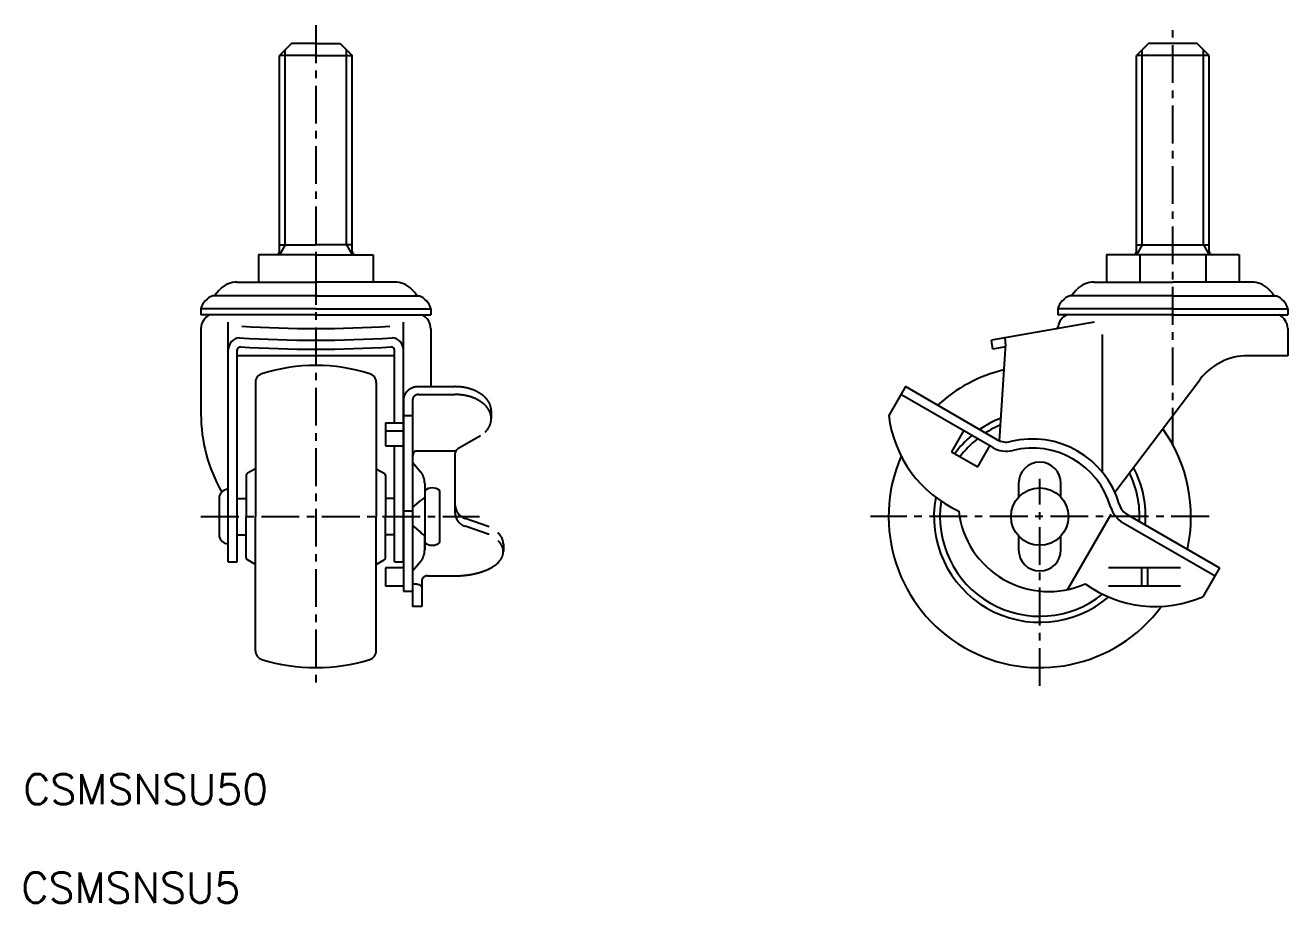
# Model space of a CAD drawing. Extents: x 7 to 219, y 29 to 248.
# Drawn here: x 7 to 215.7, y 29.1 to 174.3 of the extents above; entities that cross this region are included whole.
import ezdxf

# ---------------------------------------------------------------- set-up
doc = ezdxf.new("R2010")
doc.units = 0
doc.header["$LTSCALE"] = 5
doc.linetypes.add('CENTER', pattern=[2, 1.25, -0.25, 0.25, -0.25])
doc.layers.get('0').update_dxf_attribs({"linetype": 'CONTINUOUS'})
doc.layers.add('CENTER', color=1, linetype='CENTER')
doc.styles.get("Standard").update_dxf_attribs({"font": 'txt.shx'})

msp = doc.modelspace()

# ---------------------------------------------------------------- linework, layer by layer
at = {"color": 7, "linetype": 'CONTINUOUS'}
for p, q in [((51.047078, 171.26674), (49.047078, 169.26674)), ((55.047078, 171.26674), (51.047078, 171.26674)), ((55.047078, 171.26674), (59.047078, 171.26674)), ((59.047078, 171.26674), (61.047078, 169.26674)), ((192.746794, 171.26674), (190.746794, 169.26674)), ((200.746794, 171.26674), (192.746794, 171.26674)), ((202.746794, 169.26674), (200.746794, 171.26674)), ((55.047078, 169.26674), (49.047078, 169.26674)), ((49.047078, 136.86674), (49.047078, 169.26674)), ((55.047078, 169.26674), (61.047078, 169.26674)), ((61.047078, 136.86674), (61.047078, 169.26674)), ((202.746794, 169.26674), (190.746794, 169.26674)), ((190.746794, 136.86674), (190.746794, 169.26674)), ((202.746794, 136.86674), (202.746794, 169.26674)), ((49.047078, 137.906993), (55.047078, 137.906993)), ((61.047078, 137.906993), (55.047078, 137.906993)), ((190.746794, 137.906993), (202.746794, 137.906993)), ((45.547078, 136.26674), (45.547078, 131.76674)), ((55.047078, 136.26674), (45.547078, 136.26674)), ((55.047078, 136.26674), (55.047078, 131.76674)), ((55.047078, 136.26674), (64.547078, 136.26674)), ((64.547078, 136.26674), (64.547078, 131.76674)), ((185.777139, 136.26674), (185.777139, 131.815246)), ((207.716449, 136.26674), (185.777139, 136.26674)), ((191.266794, 136.26674), (191.266794, 131.815246)), ((202.226794, 136.26674), (202.226794, 131.815246)), ((207.716449, 136.26674), (207.716449, 131.815246)), ((42.0557, 131.76674), (55.047078, 131.76674)), ((68.038456, 131.76674), (55.047078, 131.76674)), ((183.755416, 131.76674), (196.746794, 131.76674)), ((185.861154, 131.76674), (185.777139, 131.815246)), ((209.738172, 131.76674), (196.746794, 131.76674)), ((207.632435, 131.76674), (207.716449, 131.815246)), ((55.047078, 129.464973), (37.997078, 129.464973)), ((38.942521, 130.310416), (39.227273, 130.595168)), ((55.047078, 129.464973), (72.097078, 129.464973)), ((71.151635, 130.310416), (70.866883, 130.595168)), ((196.746794, 129.464973), (179.696794, 129.464973)), ((180.642237, 130.310416), (180.926989, 130.595168)), ((196.746794, 129.464973), (213.796794, 129.464973)), ((212.851351, 130.310416), (212.566599, 130.595168)), ((36.047078, 127.34674), (36.047078, 126.34674)), ((55.047078, 127.34674), (36.047078, 127.34674)), ((55.047078, 127.34674), (74.047078, 127.34674)), ((74.047078, 127.34674), (74.047078, 126.34674)), ((196.746794, 127.34674), (177.746794, 127.34674)), ((177.746794, 127.34674), (177.746794, 126.34674)), ((196.746794, 127.34674), (215.746794, 127.34674)), ((215.746794, 127.34674), (215.746794, 126.34674)), ((55.047078, 126.34674), (36.047078, 126.34674)), ((55.047078, 126.34674), (74.047078, 126.34674)), ((196.746794, 126.34674), (177.746794, 126.34674)), ((196.746794, 126.34674), (215.746794, 126.34674)), ((36.047078, 124.08674), (36.047078, 109.96027)), ((40.547078, 85.46674), (40.547078, 125.140991)), ((69.547078, 85.46674), (69.547078, 125.140991)), ((74.047078, 124.08674), (74.047078, 114.461931)), ((183.746794, 125.140991), (166.746794, 122.143432)), ((215.746794, 124.08674), (215.746794, 119.58674)), ((215.746794, 123.792569), (215.746794, 123.292569)), ((167.007267, 120.66622), (166.746794, 122.143432)), ((169.085345, 121.53889), (168.045857, 105.522093)), ((185.084891, 123.10674), (185.084891, 100.326173)), ((42.047078, 85.46674), (42.047078, 120.54886)), ((68.047078, 119.58674), (42.047078, 119.58674)), ((68.047078, 108.461931), (68.047078, 120.54886)), ((169.052109, 121.026781), (167.007267, 120.66622)), ((215.746794, 119.58674), (209.181806, 119.58674)), ((45.047078, 115.169681), (45.047078, 92.96674)), ((65.047078, 115.169681), (65.047078, 92.96674)), ((187.16354, 96.983915), (201.195451, 115.604891)), ((72.047078, 114.461931), (78.047078, 114.461931)), ((72.047078, 113.162893), (78.047078, 113.162893)), ((152.516032, 114.461931), (149.766032, 109.698791)), ((166.964865, 104.387843), (151.766032, 113.162893)), ((167.714865, 105.686881), (152.516032, 114.461931)), ((69.547078, 112.296867), (69.547078, 80.640005)), ((71.047078, 112.296867), (71.047078, 78.091096)), ((69.547078, 109.698791), (71.047078, 109.698791)), ((84.047078, 110.461931), (84.047078, 109.162893)), ((66.547078, 108.461931), (66.547078, 104.662893)), ((66.547078, 108.461931), (69.547078, 108.461931)), ((66.547078, 107.162893), (69.547078, 107.162893)), ((162.158337, 107.162893), (160.158337, 103.698791)), ((66.547078, 104.662893), (69.547078, 104.662893)), ((68.047078, 85.46674), (68.047078, 104.662893)), ((82.26792, 106.320008), (78.544184, 104.153465)), ((164.488464, 101.198791), (166.488464, 104.662893)), ((78.178716, 103.785047), (71.547078, 103.785047)), ((78.047078, 103.289117), (78.047078, 93.72153)), ((160.158337, 103.698791), (164.488464, 101.198791)), ((45.047078, 100.88939), (43.747078, 100.138835)), ((65.047078, 100.88939), (66.347078, 100.138835)), ((69.547078, 92.96674), (69.547078, 102.155523)), ((71.047078, 101.96674), (72.360007, 100.377332)), ((43.547078, 99.792425), (43.547078, 92.96674)), ((66.547078, 99.792425), (66.547078, 92.96674)), ((73.047078, 98.46674), (73.047078, 96.06674)), ((73.047078, 98.46674), (73.047078, 89.86674)), ((171.246794, 98.46674), (171.246794, 96.178049)), ((178.246794, 96.178049), (178.246794, 98.46674)), ((75.547078, 88.655491), (75.547078, 97.27799)), ((39.047078, 95.96674), (39.047078, 89.96674)), ((42.047078, 95.96674), (43.547078, 95.96674)), ((68.047078, 95.96674), (66.547078, 95.96674)), ((71.047078, 94.463659), (72.379271, 95.613357)), ((43.547078, 86.141056), (43.547078, 92.96674)), ((45.047078, 70.763799), (45.047078, 92.96674)), ((65.047078, 70.763799), (65.047078, 92.96674)), ((66.547078, 86.141056), (66.547078, 92.96674)), ((71.047078, 93.886206), (69.547078, 93.886206)), ((69.547078, 92.96674), (69.547078, 83.777957)), ((83.703933, 91.290358), (79.733602, 92.656619)), ((186.477714, 93.285289), (179.316878, 80.882358)), ((188.528724, 91.937943), (203.727556, 83.162893)), ((189.278724, 93.236981), (204.477556, 84.461931)), ((42.047078, 89.96674), (43.547078, 89.96674)), ((68.047078, 89.96674), (66.547078, 89.96674)), ((71.047078, 91.469822), (72.379271, 90.320124)), ((73.047078, 89.86674), (73.047078, 87.46674)), ((73.047078, 87.46674), (73.047078, 89.86674)), ((83.703933, 89.99132), (79.733602, 91.357581)), ((86.047078, 88.461931), (86.047078, 87.162893)), ((171.246794, 89.755432), (171.246794, 87.46674)), ((178.246794, 87.46674), (178.246794, 89.755432)), ((45.047078, 85.044091), (43.747078, 85.794646)), ((65.047078, 85.044091), (66.347078, 85.794646)), ((40.547078, 85.46674), (42.047078, 85.46674)), ((66.547078, 84.46674), (66.547078, 81.46674)), ((69.547078, 84.46674), (66.547078, 84.46674)), ((68.047078, 85.46674), (69.547078, 85.46674)), ((71.047078, 83.96674), (72.360007, 85.556149)), ((198.022302, 84.46674), (186.112302, 84.46674)), ((191.567302, 84.46674), (191.567302, 81.46674)), ((192.567302, 84.46674), (192.567302, 81.46674)), ((204.477556, 84.461931), (201.727556, 79.698791)), ((69.547078, 81.46674), (66.547078, 81.46674)), ((72.547078, 82.296867), (72.547078, 78.091096)), ((73.547078, 83.162893), (78.047078, 83.162893)), ((198.022302, 81.46674), (186.112302, 81.46674)), ((69.547078, 80.640005), (71.047078, 80.640005)), ((72.547078, 78.091096), (71.047078, 78.091096))]:
    msp.add_line(p, q, dxfattribs=at)
at = {"color": 3, "linetype": 'CONTINUOUS'}
for p, q in [((49.994078, 137.906993), (49.994078, 170.21374)), ((60.100078, 137.906993), (60.100078, 170.21374)), ((191.693794, 137.906993), (191.693794, 170.21374)), ((201.799794, 137.906993), (201.799794, 170.21374)), ((49.994078, 137.906993), (49.047078, 136.26674)), ((60.100078, 137.906993), (61.047078, 136.26674)), ((191.693794, 137.906993), (190.746794, 136.26674)), ((201.799794, 137.906993), (202.746794, 136.26674))]:
    msp.add_line(p, q, dxfattribs=at)
at = {"color": 7, "linetype": 'CONTINUOUS'}
for points in [[(72.0471, 114.462, 0), (72.0164, 114.462, 0), (71.9857, 114.461, 0), (71.9551, 114.46, 0), (71.9244, 114.459, 0), (71.8938, 114.458, 0), (71.8632, 114.456, 0), (71.8326, 114.454, 0), (71.802, 114.452, 0), (71.7715, 114.449, 0), (71.7411, 114.446, 0), (71.7106, 114.442, 0), (71.6803, 114.438, 0), (71.6499, 114.434, 0), (71.6197, 114.43, 0), (71.5895, 114.425, 0), (71.5594, 114.42, 0), (71.5293, 114.415, 0), (71.4993, 114.409, 0), (71.4694, 114.403, 0), (71.4396, 114.397, 0), (71.4099, 114.39, 0), (71.3803, 114.384, 0), (71.3508, 114.376, 0), (71.3214, 114.369, 0), (71.2921, 114.361, 0), (71.2629, 114.353, 0), (71.2338, 114.344, 0), (71.2049, 114.335, 0), (71.176, 114.326, 0), (71.1473, 114.317, 0), (71.1188, 114.307, 0), (71.0904, 114.297, 0), (71.0621, 114.287, 0), (71.034, 114.276, 0), (71.006, 114.265, 0), (70.9782, 114.254, 0), (70.9505, 114.243, 0), (70.923, 114.231, 0), (70.8957, 114.219, 0), (70.8686, 114.206, 0), (70.8416, 114.194, 0), (70.8148, 114.181, 0), (70.7882, 114.167, 0), (70.7618, 114.154, 0), (70.7356, 114.14, 0), (70.7096, 114.126, 0), (70.6838, 114.112, 0), (70.6582, 114.097, 0), (70.6327, 114.082, 0), (70.6076, 114.067, 0), (70.5826, 114.052, 0), (70.5578, 114.036, 0), (70.5333, 114.02, 0), (70.509, 114.004, 0), (70.4849, 113.987, 0), (70.4611, 113.97, 0), (70.4375, 113.954, 0), (70.4141, 113.936, 0), (70.391, 113.919, 0), (70.3682, 113.901, 0), (70.3456, 113.883, 0), (70.3232, 113.865, 0), (70.3011, 113.846, 0), (70.2793, 113.828, 0), (70.2578, 113.809, 0), (70.2365, 113.79, 0), (70.2154, 113.77, 0), (70.1947, 113.751, 0), (70.1742, 113.731, 0), (70.1541, 113.711, 0), (70.1342, 113.691, 0), (70.1146, 113.67, 0), (70.0952, 113.65, 0), (70.0762, 113.629, 0), (70.0575, 113.608, 0), (70.0391, 113.587, 0), (70.0209, 113.565, 0), (70.0031, 113.544, 0), (69.9856, 113.522, 0), (69.9684, 113.5, 0), (69.9515, 113.478, 0), (69.9349, 113.455, 0), (69.9187, 113.433, 0), (69.9028, 113.41, 0), (69.8871, 113.387, 0), (69.8719, 113.364, 0), (69.8569, 113.341, 0), (69.8423, 113.317, 0), (69.828, 113.294, 0), (69.814, 113.27, 0), (69.8004, 113.246, 0), (69.7871, 113.223, 0), (69.7742, 113.198, 0), (69.7616, 113.174, 0), (69.7493, 113.15, 0), (69.7374, 113.125, 0), (69.7258, 113.101, 0), (69.7146, 113.076, 0), (69.7037, 113.051, 0), (69.6932, 113.026, 0), (69.6831, 113.001, 0), (69.6733, 112.976, 0), (69.6638, 112.951, 0), (69.6547, 112.925, 0), (69.646, 112.9, 0), (69.6376, 112.874, 0), (69.6296, 112.849, 0), (69.622, 112.823, 0), (69.6147, 112.797, 0), (69.6078, 112.771, 0), (69.6013, 112.745, 0), (69.5951, 112.719, 0), (69.5893, 112.693, 0), (69.5839, 112.667, 0), (69.5788, 112.641, 0), (69.5741, 112.615, 0), (69.5698, 112.588, 0), (69.5659, 112.562, 0), (69.5623, 112.536, 0), (69.5591, 112.509, 0), (69.5563, 112.483, 0), (69.5539, 112.456, 0), (69.5518, 112.43, 0), (69.5501, 112.403, 0), (69.5488, 112.377, 0), (69.5478, 112.35, 0), (69.5473, 112.323, 0), (69.5471, 112.297, 0)], [(72.0471, 113.163, 0), (72.0348, 113.163, 0), (72.0225, 113.163, 0), (72.0103, 113.162, 0), (71.998, 113.162, 0), (71.9858, 113.161, 0), (71.9735, 113.161, 0), (71.9613, 113.16, 0), (71.9491, 113.159, 0), (71.9369, 113.158, 0), (71.9247, 113.156, 0), (71.9125, 113.155, 0), (71.9003, 113.154, 0), (71.8882, 113.152, 0), (71.8761, 113.15, 0), (71.864, 113.148, 0), (71.852, 113.146, 0), (71.84, 113.144, 0), (71.828, 113.142, 0), (71.816, 113.139, 0), (71.8041, 113.137, 0), (71.7922, 113.134, 0), (71.7804, 113.132, 0), (71.7686, 113.129, 0), (71.7568, 113.126, 0), (71.7451, 113.122, 0), (71.7334, 113.119, 0), (71.7218, 113.116, 0), (71.7102, 113.112, 0), (71.6987, 113.109, 0), (71.6872, 113.105, 0), (71.6758, 113.101, 0), (71.6644, 113.097, 0), (71.6531, 113.093, 0), (71.6418, 113.089, 0), (71.6306, 113.084, 0), (71.6195, 113.08, 0), (71.6085, 113.075, 0), (71.5975, 113.07, 0), (71.5865, 113.066, 0), (71.5757, 113.061, 0), (71.5649, 113.056, 0), (71.5542, 113.05, 0), (71.5435, 113.045, 0), (71.533, 113.04, 0), (71.5225, 113.034, 0), (71.5121, 113.029, 0), (71.5018, 113.023, 0), (71.4915, 113.017, 0), (71.4813, 113.011, 0), (71.4713, 113.005, 0), (71.4613, 112.999, 0), (71.4514, 112.992, 0), (71.4416, 112.986, 0), (71.4318, 112.98, 0), (71.4222, 112.973, 0), (71.4127, 112.966, 0), (71.4032, 112.96, 0), (71.3939, 112.953, 0), (71.3847, 112.946, 0), (71.3755, 112.939, 0), (71.3665, 112.931, 0), (71.3575, 112.924, 0), (71.3487, 112.917, 0), (71.34, 112.909, 0), (71.3313, 112.902, 0), (71.3228, 112.894, 0), (71.3144, 112.886, 0), (71.3061, 112.878, 0), (71.2979, 112.871, 0), (71.2899, 112.863, 0), (71.2819, 112.854, 0), (71.2741, 112.846, 0), (71.2663, 112.838, 0), (71.2587, 112.83, 0), (71.2512, 112.821, 0), (71.2439, 112.813, 0), (71.2366, 112.804, 0), (71.2295, 112.796, 0), (71.2225, 112.787, 0), (71.2156, 112.778, 0), (71.2089, 112.769, 0), (71.2022, 112.76, 0), (71.1957, 112.751, 0), (71.1893, 112.742, 0), (71.1831, 112.733, 0), (71.177, 112.724, 0), (71.171, 112.714, 0), (71.1652, 112.705, 0), (71.1594, 112.696, 0), (71.1539, 112.686, 0), (71.1484, 112.677, 0), (71.1431, 112.667, 0), (71.1379, 112.658, 0), (71.1329, 112.648, 0), (71.128, 112.638, 0), (71.1232, 112.628, 0), (71.1186, 112.618, 0), (71.1141, 112.609, 0), (71.1097, 112.599, 0), (71.1055, 112.589, 0), (71.1015, 112.579, 0), (71.0975, 112.569, 0), (71.0938, 112.558, 0), (71.0901, 112.548, 0), (71.0866, 112.538, 0), (71.0833, 112.528, 0), (71.0801, 112.518, 0), (71.077, 112.507, 0), (71.0741, 112.497, 0), (71.0714, 112.487, 0), (71.0688, 112.476, 0), (71.0663, 112.466, 0), (71.064, 112.455, 0), (71.0618, 112.445, 0), (71.0598, 112.434, 0), (71.0579, 112.424, 0), (71.0562, 112.413, 0), (71.0546, 112.403, 0), (71.0532, 112.392, 0), (71.0519, 112.382, 0), (71.0508, 112.371, 0), (71.0498, 112.361, 0), (71.049, 112.35, 0), (71.0483, 112.339, 0), (71.0478, 112.329, 0), (71.0474, 112.318, 0), (71.0472, 112.307, 0), (71.0471, 112.297, 0)], [(84.0471, 110.462, 0), (84.0466, 110.511, 0), (84.0453, 110.56, 0), (84.043, 110.609, 0), (84.0399, 110.658, 0), (84.0358, 110.707, 0), (84.0308, 110.756, 0), (84.025, 110.805, 0), (84.0182, 110.854, 0), (84.0105, 110.903, 0), (84.002, 110.952, 0), (83.9925, 111, 0), (83.9821, 111.049, 0), (83.9709, 111.097, 0), (83.9587, 111.146, 0), (83.9457, 111.194, 0), (83.9318, 111.242, 0), (83.917, 111.29, 0), (83.9013, 111.338, 0), (83.8847, 111.386, 0), (83.8673, 111.434, 0), (83.8489, 111.481, 0), (83.8297, 111.529, 0), (83.8097, 111.576, 0), (83.7887, 111.623, 0), (83.7669, 111.67, 0), (83.7442, 111.717, 0), (83.7207, 111.763, 0), (83.6963, 111.809, 0), (83.6711, 111.856, 0), (83.645, 111.902, 0), (83.6181, 111.947, 0), (83.5904, 111.993, 0), (83.5618, 112.038, 0), (83.5323, 112.083, 0), (83.5021, 112.128, 0), (83.471, 112.172, 0), (83.4391, 112.216, 0), (83.4064, 112.26, 0), (83.3729, 112.304, 0), (83.3386, 112.348, 0), (83.3035, 112.391, 0), (83.2676, 112.434, 0), (83.2309, 112.476, 0), (83.1934, 112.518, 0), (83.1552, 112.56, 0), (83.1162, 112.602, 0), (83.0764, 112.643, 0), (83.0359, 112.684, 0), (82.9946, 112.725, 0), (82.9526, 112.765, 0), (82.9098, 112.805, 0), (82.8663, 112.845, 0), (82.8221, 112.884, 0), (82.7772, 112.923, 0), (82.7315, 112.961, 0), (82.6851, 113, 0), (82.6381, 113.037, 0), (82.5903, 113.075, 0), (82.5419, 113.112, 0), (82.4928, 113.148, 0), (82.443, 113.184, 0), (82.3926, 113.22, 0), (82.3415, 113.255, 0), (82.2897, 113.29, 0), (82.2373, 113.325, 0), (82.1843, 113.359, 0), (82.1307, 113.393, 0), (82.0764, 113.426, 0), (82.0216, 113.458, 0), (81.9661, 113.491, 0), (81.9101, 113.523, 0), (81.8534, 113.554, 0), (81.7962, 113.585, 0), (81.7385, 113.615, 0), (81.6801, 113.645, 0), (81.6213, 113.675, 0), (81.5619, 113.704, 0), (81.5019, 113.732, 0), (81.4415, 113.76, 0), (81.3805, 113.788, 0), (81.319, 113.815, 0), (81.2571, 113.841, 0), (81.1946, 113.867, 0), (81.1317, 113.893, 0), (81.0683, 113.918, 0), (81.0045, 113.942, 0), (80.9402, 113.966, 0), (80.8755, 113.99, 0), (80.8103, 114.012, 0), (80.7447, 114.035, 0), (80.6788, 114.057, 0), (80.6124, 114.078, 0), (80.5457, 114.099, 0), (80.4785, 114.119, 0), (80.411, 114.138, 0), (80.3432, 114.157, 0), (80.275, 114.176, 0), (80.2064, 114.194, 0), (80.1376, 114.211, 0), (80.0684, 114.228, 0), (79.9989, 114.244, 0), (79.9292, 114.26, 0), (79.8591, 114.275, 0), (79.7888, 114.29, 0), (79.7182, 114.304, 0), (79.6474, 114.317, 0), (79.5763, 114.33, 0), (79.505, 114.342, 0), (79.4334, 114.354, 0), (79.3617, 114.365, 0), (79.2897, 114.375, 0), (79.2176, 114.385, 0), (79.1453, 114.394, 0), (79.0728, 114.403, 0), (79.0002, 114.411, 0), (78.9275, 114.419, 0), (78.8546, 114.426, 0), (78.7815, 114.432, 0), (78.7084, 114.438, 0), (78.6352, 114.443, 0), (78.5619, 114.447, 0), (78.4885, 114.451, 0), (78.415, 114.454, 0), (78.3415, 114.457, 0), (78.2679, 114.459, 0), (78.1943, 114.461, 0), (78.1207, 114.462, 0), (78.0471, 114.462, 0)], [(83.0235, 106.928, 0), (83.0795, 106.985, 0), (83.134, 107.042, 0), (83.187, 107.099, 0), (83.2386, 107.158, 0), (83.2887, 107.216, 0), (83.3373, 107.276, 0), (83.3844, 107.336, 0), (83.43, 107.396, 0), (83.474, 107.457, 0), (83.5165, 107.518, 0), (83.5574, 107.58, 0), (83.5967, 107.642, 0), (83.6345, 107.705, 0), (83.6706, 107.768, 0), (83.7052, 107.832, 0), (83.7381, 107.896, 0), (83.7694, 107.96, 0), (83.7991, 108.025, 0), (83.8271, 108.09, 0), (83.8535, 108.155, 0), (83.8782, 108.221, 0), (83.9013, 108.287, 0), (83.9227, 108.353, 0), (83.9424, 108.419, 0), (83.9604, 108.485, 0), (83.9767, 108.552, 0), (83.9914, 108.619, 0), (84.0043, 108.686, 0), (84.0155, 108.753, 0), (84.0251, 108.821, 0), (84.0329, 108.888, 0), (84.039, 108.956, 0), (84.0434, 109.023, 0), (84.0461, 109.091, 0), (84.0471, 109.158, 0), (84.0463, 109.226, 0), (84.0439, 109.293, 0), (84.0397, 109.361, 0), (84.0338, 109.429, 0), (84.0262, 109.496, 0), (84.0169, 109.563, 0), (84.0059, 109.63, 0), (83.9932, 109.698, 0), (83.9788, 109.764, 0), (83.9627, 109.831, 0), (83.9449, 109.898, 0), (83.9255, 109.964, 0), (83.9043, 110.03, 0), (83.8815, 110.096, 0), (83.857, 110.162, 0), (83.8308, 110.227, 0), (83.803, 110.292, 0), (83.7736, 110.357, 0), (83.7425, 110.421, 0), (83.7098, 110.485, 0), (83.6754, 110.549, 0), (83.6395, 110.612, 0), (83.602, 110.675, 0), (83.5628, 110.737, 0), (83.5221, 110.799, 0), (83.4799, 110.861, 0), (83.4361, 110.922, 0), (83.3907, 110.982, 0), (83.3438, 111.042, 0), (83.2954, 111.101, 0), (83.2455, 111.16, 0), (83.1941, 111.219, 0), (83.1413, 111.276, 0), (83.087, 111.333, 0), (83.0312, 111.39, 0), (82.9741, 111.446, 0), (82.9155, 111.501, 0), (82.8555, 111.555, 0), (82.7942, 111.609, 0), (82.7315, 111.662, 0), (82.6674, 111.715, 0), (82.6021, 111.766, 0), (82.5354, 111.817, 0), (82.4675, 111.868, 0), (82.3983, 111.917, 0), (82.3278, 111.966, 0), (82.2562, 112.014, 0), (82.1833, 112.061, 0), (82.1092, 112.107, 0), (82.034, 112.152, 0), (81.9577, 112.197, 0), (81.8802, 112.24, 0), (81.8016, 112.283, 0), (81.722, 112.325, 0), (81.6413, 112.366, 0), (81.5596, 112.406, 0), (81.4769, 112.445, 0), (81.3932, 112.483, 0), (81.3085, 112.52, 0), (81.2229, 112.557, 0), (81.1364, 112.592, 0), (81.0491, 112.626, 0), (80.9608, 112.66, 0), (80.8718, 112.692, 0), (80.7819, 112.723, 0), (80.6912, 112.754, 0), (80.5998, 112.783, 0), (80.5077, 112.811, 0), (80.4148, 112.838, 0), (80.3213, 112.864, 0), (80.2272, 112.89, 0), (80.1324, 112.914, 0), (80.037, 112.937, 0), (79.941, 112.958, 0), (79.8445, 112.979, 0), (79.7475, 112.999, 0), (79.65, 113.018, 0), (79.5521, 113.035, 0), (79.4537, 113.051, 0), (79.3549, 113.067, 0), (79.2557, 113.081, 0), (79.1562, 113.094, 0), (79.0564, 113.106, 0), (78.9563, 113.117, 0), (78.8559, 113.126, 0), (78.7553, 113.135, 0), (78.6545, 113.142, 0), (78.5536, 113.149, 0), (78.4524, 113.154, 0), (78.3512, 113.158, 0), (78.2499, 113.161, 0), (78.1485, 113.162, 0), (78.0471, 113.163, 0)], [(71.5471, 103.785, 0), (71.5409, 103.785, 0), (71.5348, 103.785, 0), (71.5287, 103.784, 0), (71.5225, 103.784, 0), (71.5164, 103.783, 0), (71.5103, 103.782, 0), (71.5042, 103.781, 0), (71.4981, 103.78, 0), (71.492, 103.779, 0), (71.4859, 103.778, 0), (71.4798, 103.776, 0), (71.4737, 103.774, 0), (71.4676, 103.772, 0), (71.4616, 103.77, 0), (71.4556, 103.768, 0), (71.4495, 103.766, 0), (71.4435, 103.763, 0), (71.4375, 103.761, 0), (71.4315, 103.758, 0), (71.4256, 103.755, 0), (71.4196, 103.752, 0), (71.4137, 103.749, 0), (71.4078, 103.745, 0), (71.4019, 103.742, 0), (71.3961, 103.738, 0), (71.3902, 103.735, 0), (71.3844, 103.731, 0), (71.3786, 103.727, 0), (71.3729, 103.722, 0), (71.3671, 103.718, 0), (71.3614, 103.714, 0), (71.3557, 103.709, 0), (71.3501, 103.704, 0), (71.3445, 103.699, 0), (71.3389, 103.694, 0), (71.3333, 103.689, 0), (71.3278, 103.684, 0), (71.3223, 103.678, 0), (71.3168, 103.673, 0), (71.3114, 103.667, 0), (71.306, 103.661, 0), (71.3006, 103.655, 0), (71.2953, 103.649, 0), (71.29, 103.643, 0), (71.2848, 103.636, 0), (71.2796, 103.63, 0), (71.2744, 103.623, 0), (71.2693, 103.617, 0), (71.2642, 103.61, 0), (71.2592, 103.603, 0), (71.2542, 103.596, 0), (71.2492, 103.588, 0), (71.2443, 103.581, 0), (71.2395, 103.573, 0), (71.2346, 103.566, 0), (71.2299, 103.558, 0), (71.2252, 103.55, 0), (71.2205, 103.542, 0), (71.2159, 103.534, 0), (71.2113, 103.526, 0), (71.2068, 103.518, 0), (71.2023, 103.509, 0), (71.1979, 103.501, 0), (71.1935, 103.492, 0), (71.1892, 103.483, 0), (71.185, 103.475, 0), (71.1808, 103.466, 0), (71.1766, 103.457, 0), (71.1725, 103.447, 0), (71.1685, 103.438, 0), (71.1645, 103.429, 0), (71.1606, 103.419, 0), (71.1567, 103.41, 0), (71.1529, 103.4, 0), (71.1492, 103.391, 0), (71.1455, 103.381, 0), (71.1418, 103.371, 0), (71.1383, 103.361, 0), (71.1348, 103.351, 0), (71.1313, 103.341, 0), (71.128, 103.33, 0), (71.1247, 103.32, 0), (71.1214, 103.31, 0), (71.1182, 103.299, 0), (71.1151, 103.289, 0), (71.112, 103.278, 0), (71.109, 103.267, 0), (71.1061, 103.256, 0), (71.1033, 103.246, 0), (71.1005, 103.235, 0), (71.0977, 103.224, 0), (71.0951, 103.213, 0), (71.0925, 103.201, 0), (71.09, 103.19, 0), (71.0875, 103.179, 0), (71.0851, 103.168, 0), (71.0828, 103.156, 0), (71.0806, 103.145, 0), (71.0784, 103.133, 0), (71.0763, 103.122, 0), (71.0743, 103.11, 0), (71.0723, 103.099, 0), (71.0704, 103.087, 0), (71.0686, 103.075, 0), (71.0669, 103.064, 0), (71.0652, 103.052, 0), (71.0636, 103.04, 0), (71.0621, 103.028, 0), (71.0606, 103.016, 0), (71.0592, 103.004, 0), (71.0579, 102.992, 0), (71.0567, 102.98, 0), (71.0555, 102.968, 0), (71.0544, 102.956, 0), (71.0534, 102.944, 0), (71.0525, 102.932, 0), (71.0516, 102.92, 0), (71.0508, 102.907, 0), (71.0501, 102.895, 0), (71.0495, 102.883, 0), (71.0489, 102.871, 0), (71.0484, 102.859, 0), (71.048, 102.846, 0), (71.0477, 102.834, 0), (71.0474, 102.822, 0), (71.0472, 102.81, 0), (71.0471, 102.797, 0), (71.0471, 102.785, 0)], [(86.0471, 88.4619, 0), (86.047, 88.4764, 0), (86.0469, 88.4909, 0), (86.0466, 88.5054, 0), (86.0462, 88.5199, 0), (86.0458, 88.5344, 0), (86.0452, 88.5489, 0), (86.0445, 88.5633, 0), (86.0437, 88.5778, 0), (86.0428, 88.5923, 0), (86.0418, 88.6068, 0), (86.0407, 88.6213, 0), (86.0395, 88.6357, 0), (86.0382, 88.6502, 0), (86.0368, 88.6647, 0), (86.0353, 88.6792, 0), (86.0336, 88.6936, 0), (86.0319, 88.7081, 0), (86.0301, 88.7225, 0), (86.0281, 88.737, 0), (86.0261, 88.7515, 0), (86.0239, 88.7659, 0), (86.0217, 88.7804, 0), (86.0193, 88.7948, 0), (86.0169, 88.8092, 0), (86.0143, 88.8237, 0), (86.0116, 88.8381, 0), (86.0088, 88.8525, 0), (86.006, 88.8669, 0), (86.003, 88.8813, 0), (85.9999, 88.8957, 0), (85.9967, 88.9101, 0), (85.9934, 88.9245, 0), (85.99, 88.9389, 0), (85.9865, 88.9533, 0), (85.9829, 88.9677, 0), (85.9792, 88.9821, 0), (85.9753, 88.9964, 0), (85.9714, 89.0108, 0), (85.9674, 89.0251, 0), (85.9633, 89.0395, 0), (85.959, 89.0538, 0), (85.9547, 89.0681, 0), (85.9502, 89.0824, 0), (85.9457, 89.0968, 0), (85.941, 89.1111, 0), (85.9363, 89.1253, 0), (85.9314, 89.1396, 0), (85.9265, 89.1539, 0), (85.9214, 89.1682, 0), (85.9162, 89.1824, 0), (85.911, 89.1967, 0), (85.9056, 89.2109, 0), (85.9001, 89.2251, 0), (85.8945, 89.2394, 0), (85.8888, 89.2536, 0), (85.8831, 89.2678, 0), (85.8772, 89.2819, 0), (85.8712, 89.2961, 0), (85.8651, 89.3103, 0), (85.8589, 89.3244, 0), (85.8526, 89.3386, 0), (85.8462, 89.3527, 0), (85.8397, 89.3668, 0), (85.8331, 89.3809, 0), (85.8264, 89.395, 0), (85.8196, 89.4091, 0), (85.8126, 89.4232, 0), (85.8056, 89.4372, 0), (85.7985, 89.4513, 0), (85.7913, 89.4653, 0), (85.784, 89.4793, 0), (85.7765, 89.4934, 0), (85.769, 89.5073, 0), (85.7614, 89.5213, 0), (85.7537, 89.5353, 0), (85.7458, 89.5492, 0), (85.7379, 89.5632, 0), (85.7299, 89.5771, 0), (85.7218, 89.591, 0), (85.7135, 89.6049, 0), (85.7052, 89.6188, 0), (85.6968, 89.6326, 0), (85.6882, 89.6465, 0), (85.6796, 89.6603, 0), (85.6709, 89.6741, 0), (85.662, 89.6879, 0), (85.6531, 89.7017, 0), (85.6441, 89.7155, 0), (85.635, 89.7292, 0), (85.6257, 89.743, 0), (85.6164, 89.7567, 0), (85.607, 89.7704, 0), (85.5974, 89.7841, 0), (85.5878, 89.7977, 0), (85.5781, 89.8114, 0), (85.5683, 89.825, 0), (85.5583, 89.8386, 0), (85.5483, 89.8522, 0), (85.5382, 89.8658, 0), (85.528, 89.8794, 0), (85.5176, 89.8929, 0), (85.5072, 89.9064, 0), (85.4967, 89.9199, 0), (85.4861, 89.9334, 0), (85.4754, 89.9469, 0), (85.4646, 89.9603, 0), (85.4537, 89.9737, 0), (85.4427, 89.9871, 0), (85.4316, 90.0005, 0), (85.4204, 90.0139, 0), (85.4091, 90.0272, 0), (85.3977, 90.0405, 0), (85.3862, 90.0539, 0), (85.3746, 90.0671, 0), (85.363, 90.0804, 0), (85.3512, 90.0936, 0), (85.3393, 90.1069, 0), (85.3274, 90.12, 0), (85.3153, 90.1332, 0), (85.3032, 90.1464, 0), (85.2909, 90.1595, 0), (85.2786, 90.1726, 0), (85.2661, 90.1857, 0), (85.2536, 90.1988, 0), (85.241, 90.2118, 0), (85.2282, 90.2248, 0), (85.2154, 90.2378, 0), (85.2025, 90.2508, 0)], [(78.0471, 83.1629, 0), (78.1742, 83.1634, 0), (78.3013, 83.1649, 0), (78.4284, 83.1674, 0), (78.5553, 83.171, 0), (78.6822, 83.1755, 0), (78.8088, 83.1811, 0), (78.9353, 83.1876, 0), (79.0616, 83.1952, 0), (79.1876, 83.2037, 0), (79.3133, 83.2133, 0), (79.4386, 83.2239, 0), (79.5637, 83.2354, 0), (79.6883, 83.248, 0), (79.8126, 83.2615, 0), (79.9364, 83.276, 0), (80.0597, 83.2915, 0), (80.1825, 83.308, 0), (80.3047, 83.3255, 0), (80.4264, 83.3439, 0), (80.5475, 83.3633, 0), (80.668, 83.3836, 0), (80.7878, 83.4049, 0), (80.9069, 83.4272, 0), (81.0253, 83.4504, 0), (81.1429, 83.4745, 0), (81.2598, 83.4996, 0), (81.3758, 83.5256, 0), (81.491, 83.5525, 0), (81.6053, 83.5803, 0), (81.7187, 83.6091, 0), (81.8312, 83.6387, 0), (81.9428, 83.6692, 0), (82.0534, 83.7006, 0), (82.1629, 83.7329, 0), (82.2714, 83.766, 0), (82.3789, 83.8, 0), (82.4852, 83.8349, 0), (82.5904, 83.8706, 0), (82.6945, 83.9071, 0), (82.7974, 83.9444, 0), (82.8991, 83.9826, 0), (82.9996, 84.0215, 0), (83.0988, 84.0613, 0), (83.1968, 84.1018, 0), (83.2934, 84.1431, 0), (83.3888, 84.1852, 0), (83.4827, 84.228, 0), (83.5753, 84.2716, 0), (83.6665, 84.3159, 0), (83.7563, 84.3609, 0), (83.8447, 84.4066, 0), (83.9316, 84.4531, 0), (84.017, 84.5002, 0), (84.1008, 84.5479, 0), (84.1832, 84.5964, 0), (84.264, 84.6455, 0), (84.3432, 84.6952, 0), (84.4209, 84.7455, 0), (84.4969, 84.7965, 0), (84.5713, 84.848, 0), (84.6441, 84.9002, 0), (84.7152, 84.9529, 0), (84.7846, 85.0062, 0), (84.8523, 85.06, 0), (84.9183, 85.1143, 0), (84.9825, 85.1692, 0), (85.045, 85.2245, 0), (85.1057, 85.2804, 0), (85.1647, 85.3367, 0), (85.2218, 85.3935, 0), (85.2772, 85.4508, 0), (85.3307, 85.5084, 0), (85.3824, 85.5665, 0), (85.4322, 85.625, 0), (85.4801, 85.6839, 0), (85.5262, 85.7432, 0), (85.5704, 85.8028, 0), (85.6127, 85.8627, 0), (85.653, 85.923, 0), (85.6915, 85.9836, 0), (85.728, 86.0445, 0), (85.7626, 86.1057, 0), (85.7952, 86.1671, 0), (85.8259, 86.2288, 0), (85.8546, 86.2908, 0), (85.8813, 86.3529, 0), (85.9061, 86.4153, 0), (85.9289, 86.4778, 0), (85.9497, 86.5405, 0), (85.9684, 86.6034, 0), (85.9852, 86.6664, 0), (86, 86.7296, 0), (86.0128, 86.7928, 0), (86.0235, 86.8562, 0), (86.0323, 86.9196, 0), (86.039, 86.9831, 0), (86.0437, 87.0466, 0), (86.0464, 87.1102, 0), (86.047, 87.1738, 0), (86.0457, 87.2373, 0), (86.0423, 87.3009, 0), (86.0369, 87.3644, 0), (86.0295, 87.4279, 0), (86.0201, 87.4913, 0), (86.0086, 87.5546, 0), (85.9952, 87.6178, 0), (85.9797, 87.6809, 0), (85.9622, 87.7439, 0), (85.9428, 87.8067, 0), (85.9213, 87.8694, 0), (85.8979, 87.9319, 0), (85.8724, 87.9942, 0), (85.845, 88.0562, 0), (85.8156, 88.1181, 0), (85.7843, 88.1797, 0), (85.751, 88.2411, 0), (85.7157, 88.3021, 0), (85.6786, 88.3629, 0), (85.6394, 88.4234, 0), (85.5984, 88.4836, 0), (85.5555, 88.5435, 0), (85.5107, 88.6029, 0), (85.4639, 88.6621, 0), (85.4153, 88.7208, 0), (85.3649, 88.7792, 0), (85.3126, 88.8371, 0), (85.2585, 88.8947, 0), (85.2025, 88.9517, 0)], [(72.5471, 81.2923, 0), (72.547, 81.2987, 0), (72.5466, 81.3051, 0), (72.5461, 81.3116, 0), (72.5453, 81.318, 0), (72.5443, 81.3244, 0), (72.543, 81.3308, 0), (72.5415, 81.3373, 0), (72.5399, 81.3437, 0), (72.5379, 81.3501, 0), (72.5358, 81.3565, 0), (72.5334, 81.3628, 0), (72.5308, 81.3692, 0), (72.528, 81.3756, 0), (72.525, 81.3819, 0), (72.5217, 81.3883, 0), (72.5183, 81.3946, 0), (72.5146, 81.4009, 0), (72.5106, 81.4072, 0), (72.5065, 81.4134, 0), (72.5021, 81.4197, 0), (72.4975, 81.4259, 0), (72.4927, 81.4321, 0), (72.4877, 81.4383, 0), (72.4825, 81.4445, 0), (72.477, 81.4506, 0), (72.4714, 81.4568, 0), (72.4655, 81.4629, 0), (72.4594, 81.4689, 0), (72.4531, 81.475, 0), (72.4466, 81.481, 0), (72.4398, 81.487, 0), (72.4329, 81.493, 0), (72.4257, 81.4989, 0), (72.4184, 81.5048, 0), (72.4108, 81.5107, 0), (72.4031, 81.5165, 0), (72.3951, 81.5223, 0), (72.3869, 81.5281, 0), (72.3785, 81.5338, 0), (72.37, 81.5395, 0), (72.3612, 81.5451, 0), (72.3522, 81.5508, 0), (72.343, 81.5563, 0), (72.3337, 81.5619, 0), (72.3241, 81.5674, 0), (72.3144, 81.5728, 0), (72.3044, 81.5783, 0), (72.2943, 81.5836, 0), (72.284, 81.589, 0), (72.2735, 81.5942, 0), (72.2628, 81.5995, 0), (72.2519, 81.6047, 0), (72.2408, 81.6098, 0), (72.2296, 81.6149, 0), (72.2182, 81.62, 0), (72.2066, 81.625, 0), (72.1948, 81.6299, 0), (72.1829, 81.6348, 0), (72.1708, 81.6397, 0), (72.1585, 81.6445, 0), (72.1461, 81.6492, 0), (72.1334, 81.6539, 0), (72.1207, 81.6585, 0), (72.1077, 81.6631, 0), (72.0946, 81.6676, 0), (72.0814, 81.6721, 0), (72.068, 81.6765, 0), (72.0544, 81.6809, 0), (72.0407, 81.6852, 0), (72.0268, 81.6894, 0), (72.0128, 81.6936, 0), (71.9987, 81.6977, 0), (71.9844, 81.7017, 0), (71.9699, 81.7057, 0), (71.9553, 81.7096, 0), (71.9406, 81.7135, 0), (71.9258, 81.7173, 0), (71.9108, 81.7211, 0), (71.8957, 81.7247, 0), (71.8804, 81.7283, 0), (71.8651, 81.7319, 0), (71.8496, 81.7354, 0), (71.834, 81.7388, 0), (71.8182, 81.7421, 0), (71.8024, 81.7454, 0), (71.7864, 81.7486, 0), (71.7704, 81.7517, 0), (71.7542, 81.7548, 0), (71.7379, 81.7578, 0), (71.7215, 81.7607, 0), (71.705, 81.7636, 0), (71.6884, 81.7664, 0), (71.6717, 81.7691, 0), (71.6549, 81.7717, 0), (71.6381, 81.7743, 0), (71.6211, 81.7768, 0), (71.6041, 81.7792, 0), (71.5869, 81.7816, 0), (71.5697, 81.7839, 0), (71.5524, 81.7861, 0), (71.535, 81.7882, 0), (71.5176, 81.7903, 0), (71.5001, 81.7922, 0), (71.4825, 81.7941, 0), (71.4649, 81.796, 0), (71.4471, 81.7977, 0), (71.4294, 81.7994, 0), (71.4115, 81.801, 0), (71.3937, 81.8025, 0), (71.3757, 81.804, 0), (71.3577, 81.8054, 0), (71.3397, 81.8066, 0), (71.3216, 81.8079, 0), (71.3035, 81.809, 0), (71.2854, 81.8101, 0), (71.2672, 81.8111, 0), (71.2489, 81.812, 0), (71.2307, 81.8128, 0), (71.2124, 81.8135, 0), (71.1941, 81.8142, 0), (71.1758, 81.8148, 0), (71.1574, 81.8153, 0), (71.1391, 81.8157, 0), (71.1207, 81.8161, 0), (71.1023, 81.8164, 0), (71.0839, 81.8166, 0), (71.0655, 81.8167, 0), (71.0471, 81.8167, 0)], [(73.5471, 83.1629, 0), (73.5348, 83.1628, 0), (73.5225, 83.1626, 0), (73.5103, 83.1623, 0), (73.498, 83.1618, 0), (73.4858, 83.1613, 0), (73.4735, 83.1605, 0), (73.4613, 83.1597, 0), (73.4491, 83.1587, 0), (73.4369, 83.1576, 0), (73.4247, 83.1564, 0), (73.4125, 83.155, 0), (73.4003, 83.1535, 0), (73.3882, 83.1519, 0), (73.3761, 83.1501, 0), (73.364, 83.1483, 0), (73.352, 83.1463, 0), (73.34, 83.1441, 0), (73.328, 83.1418, 0), (73.316, 83.1395, 0), (73.3041, 83.1369, 0), (73.2922, 83.1343, 0), (73.2804, 83.1315, 0), (73.2686, 83.1286, 0), (73.2568, 83.1256, 0), (73.2451, 83.1225, 0), (73.2334, 83.1192, 0), (73.2218, 83.1158, 0), (73.2102, 83.1123, 0), (73.1987, 83.1086, 0), (73.1872, 83.1049, 0), (73.1758, 83.101, 0), (73.1644, 83.097, 0), (73.1531, 83.0928, 0), (73.1418, 83.0886, 0), (73.1306, 83.0842, 0), (73.1195, 83.0797, 0), (73.1085, 83.0751, 0), (73.0975, 83.0704, 0), (73.0865, 83.0656, 0), (73.0757, 83.0606, 0), (73.0649, 83.0556, 0), (73.0542, 83.0504, 0), (73.0435, 83.0451, 0), (73.033, 83.0397, 0), (73.0225, 83.0342, 0), (73.0121, 83.0285, 0), (73.0018, 83.0228, 0), (72.9915, 83.0169, 0), (72.9813, 83.011, 0), (72.9713, 83.0049, 0), (72.9613, 82.9987, 0), (72.9514, 82.9925, 0), (72.9416, 82.9861, 0), (72.9318, 82.9796, 0), (72.9222, 82.973, 0), (72.9127, 82.9663, 0), (72.9032, 82.9595, 0), (72.8939, 82.9526, 0), (72.8847, 82.9456, 0), (72.8755, 82.9385, 0), (72.8665, 82.9314, 0), (72.8575, 82.9241, 0), (72.8487, 82.9167, 0), (72.84, 82.9092, 0), (72.8313, 82.9017, 0), (72.8228, 82.894, 0), (72.8144, 82.8863, 0), (72.8061, 82.8785, 0), (72.7979, 82.8705, 0), (72.7899, 82.8625, 0), (72.7819, 82.8544, 0), (72.7741, 82.8463, 0), (72.7663, 82.838, 0), (72.7587, 82.8297, 0), (72.7512, 82.8213, 0), (72.7439, 82.8128, 0), (72.7366, 82.8042, 0), (72.7295, 82.7955, 0), (72.7225, 82.7868, 0), (72.7156, 82.778, 0), (72.7089, 82.7691, 0), (72.7022, 82.7602, 0), (72.6957, 82.7512, 0), (72.6893, 82.7421, 0), (72.6831, 82.7329, 0), (72.677, 82.7237, 0), (72.671, 82.7145, 0), (72.6652, 82.7051, 0), (72.6594, 82.6957, 0), (72.6539, 82.6862, 0), (72.6484, 82.6767, 0), (72.6431, 82.6671, 0), (72.6379, 82.6575, 0), (72.6329, 82.6478, 0), (72.628, 82.6381, 0), (72.6232, 82.6283, 0), (72.6186, 82.6184, 0), (72.6141, 82.6085, 0), (72.6097, 82.5986, 0), (72.6055, 82.5886, 0), (72.6015, 82.5786, 0), (72.5975, 82.5685, 0), (72.5938, 82.5584, 0), (72.5901, 82.5483, 0), (72.5866, 82.5381, 0), (72.5833, 82.5278, 0), (72.5801, 82.5176, 0), (72.577, 82.5073, 0), (72.5741, 82.497, 0), (72.5714, 82.4866, 0), (72.5688, 82.4762, 0), (72.5663, 82.4658, 0), (72.564, 82.4554, 0), (72.5618, 82.4449, 0), (72.5598, 82.4344, 0), (72.5579, 82.4239, 0), (72.5562, 82.4134, 0), (72.5546, 82.4029, 0), (72.5532, 82.3923, 0), (72.5519, 82.3818, 0), (72.5508, 82.3712, 0), (72.5498, 82.3606, 0), (72.549, 82.35, 0), (72.5483, 82.3394, 0), (72.5478, 82.3287, 0), (72.5474, 82.3181, 0), (72.5472, 82.3075, 0), (72.5471, 82.2969, 0)]]:
    msp.add_polyline3d(points, dxfattribs=at)
msp.add_circle((174.746794, 92.96674), 4.75, dxfattribs=at)
for centre, radius, start, end in [((48.447078, 136.86674), 0.6, 270, 0), ((61.647078, 136.86674), 0.6, 180, 270), ((190.146794, 136.86674), 0.6, 270, 0), ((203.346794, 136.86674), 0.6, 180, 270), ((42.0557, 127.76674), 4, 90, 135), ((68.038456, 127.76674), 4, 45, 90), ((183.755416, 127.76674), 4, 90, 135), ((188.854489, 136.96674), 6, 240, 240.073565), ((188.854489, 134.820089), 3.853348, 307.59073, 308.757696), ((196.746794, 149.087043), 18.120302, 252.396795, 252.911229), ((196.746794, 149.087043), 18.120302, 287.088771, 287.603205), ((204.639099, 134.820089), 3.853348, 231.242304, 232.40927), ((204.639099, 136.96674), 6, 299.926435, 300), ((209.738172, 127.76674), 4, 45, 90), ((38.958521, 126.623208), 3, 108.692017, 166.043951), ((41.770949, 127.481989), 4, 135, 150.281045), ((68.323208, 127.481989), 4, 29.718955, 45), ((71.135635, 126.623208), 3, 13.956049, 71.307983), ((180.658237, 126.623208), 3, 108.692017, 166.043951), ((183.470665, 127.481989), 4, 135, 150.281045), ((210.022924, 127.481989), 4, 29.718955, 45), ((212.835351, 126.623208), 3, 13.956049, 71.307983), ((38.59207, 124.042026), 2.545385, 115.116254, 178.993438), ((71.502086, 124.042026), 2.545385, 358.993438, 64.883746), ((180.291786, 124.042026), 2.545385, 115.116254, 171.18231), ((213.201802, 124.042026), 2.545385, 0.92275, 64.883746), ((55.047078, 324.08309), 200.000072, 266.493312, 273.506688), ((177.282395, 124.508856), 0.5, 280, 351.18231), ((42.547078, 120.53889), 2, 92.94553, 180), ((55.047078, 324.508504), 202.365072, 266.429457, 273.570543), ((67.547078, 120.53889), 2, 0, 87.05447), ((163.818166, 121.53889), 5.267179, 0, 10.94432), ((42.547078, 120.54886), 0.5, 86.493312, 180), ((55.047078, 324.531293), 203.865072, 266.493312, 273.506688), ((67.547078, 120.54886), 0.5, 0, 93.506688), ((209.181806, 109.58674), 10, 90, 143), ((55.047078, 87.96674), 30, 72.647739, 107.352261), ((174.746794, 92.96674), 25, 103.744322, 132.542397), ((46.547078, 115.169681), 1.5, 107.352261, 180), ((63.547078, 115.169681), 1.5, 0, 72.647739), ((62.047078, 109.96027), 26, 180, 209.820665), ((169.622439, 112.091096), 20, 186.869898, 245.539161), ((174.746794, 92.96674), 17.5, 111.663653, 124.623066), ((174.746794, 92.96674), 16.5, 113.322411, 122.964308), ((174.746794, 92.96674), 25, 347.457603, 35.545141), ((174.746794, 92.96674), 17.5, 129.948957, 143.437572), ((174.746794, 92.96674), 16.5, 128.676314, 143.037937), ((169.214865, 108.284957), 4.5, 240, 283.761742), ((169.214865, 108.284957), 3, 240, 283.761742), ((173.496794, 90.801677), 15, 16.238258, 103.761742), ((79.047078, 103.289117), 1, 120.191686, 180), ((174.746794, 92.96674), 25, 156.445108, 323.554892), ((173.496794, 90.801677), 13.5, 16.238258, 103.761742), ((70.047078, 98.46674), 3, 0, 39.558367), ((174.746794, 98.46674), 3.5, 0, 180), ((174.746794, 92.96674), 17.5, 355.376934, 27.627206), ((43.947078, 99.792425), 0.4, 120, 180), ((66.147078, 99.792425), 0.4, 0, 60), ((174.746794, 92.96674), 16.5, 357.035692, 25.968761), ((40.547078, 95.96674), 1.5, 90, 180), ((74.665993, 92.963659), 3.5, 117.551586, 130.794596), ((74.297078, 95.71674), 2, 51.317813, 128.682187), ((174.746794, 92.96674), 17.5, 169.507234, 310.492766), ((80.547078, 95.020568), 2.5, 180, 251.010758), ((174.746794, 92.96674), 16.5, 171.143732, 308.856268), ((190.778724, 95.835057), 4.5, 196.238258, 240), ((190.778724, 95.835057), 3, 196.238258, 240), ((80.547078, 93.72153), 2.5, 180, 251.010758), ((176.246794, 95.564817), 15, 186.425278, 293.574722), ((40.547078, 89.96674), 1.5, 180, 270), ((74.665993, 92.969822), 3.5, 229.205404, 242.448414), ((74.297078, 90.21674), 2, 231.317813, 308.682187), ((43.947078, 86.141056), 0.4, 180, 240), ((66.147078, 86.141056), 0.4, 300, 0), ((70.047078, 87.46674), 3, 320.441633, 0), ((174.746794, 87.46674), 3.5, 180, 0), ((193.87115, 98.091096), 20, 234.460839, 293.130102), ((46.547078, 70.763799), 1.5, 180, 252.647739), ((55.047078, 97.96674), 30, 252.647739, 287.352261), ((63.547078, 70.763799), 1.5, 287.352261, 0)]:
    msp.add_arc(centre, radius, start, end, dxfattribs=at)
at = {"layer": 'CENTER', "color": 1, "linetype": 'CENTER'}
for p, q in [((55.047078, 174.26674), (55.047078, 64.96674)), ((196.746794, 104.716403), (196.746794, 174.26674)), ((174.746794, 64.96674), (174.746794, 99.21674)), ((36.047078, 92.96674), (82.121669, 92.96674)), ((202.746794, 92.96674), (146.746794, 92.96674))]:
    msp.add_line(p, q, dxfattribs=at)

# ---------------------------------------------------------------- texts
for s, p in [('CSMSNSU50', (6.66187, 45.353244)), ('CSMSNSU5', (6.354423, 29.064791))]:
    msp.add_text(s, height=5).set_placement(p)

doc.saveas('drawing.dxf')
